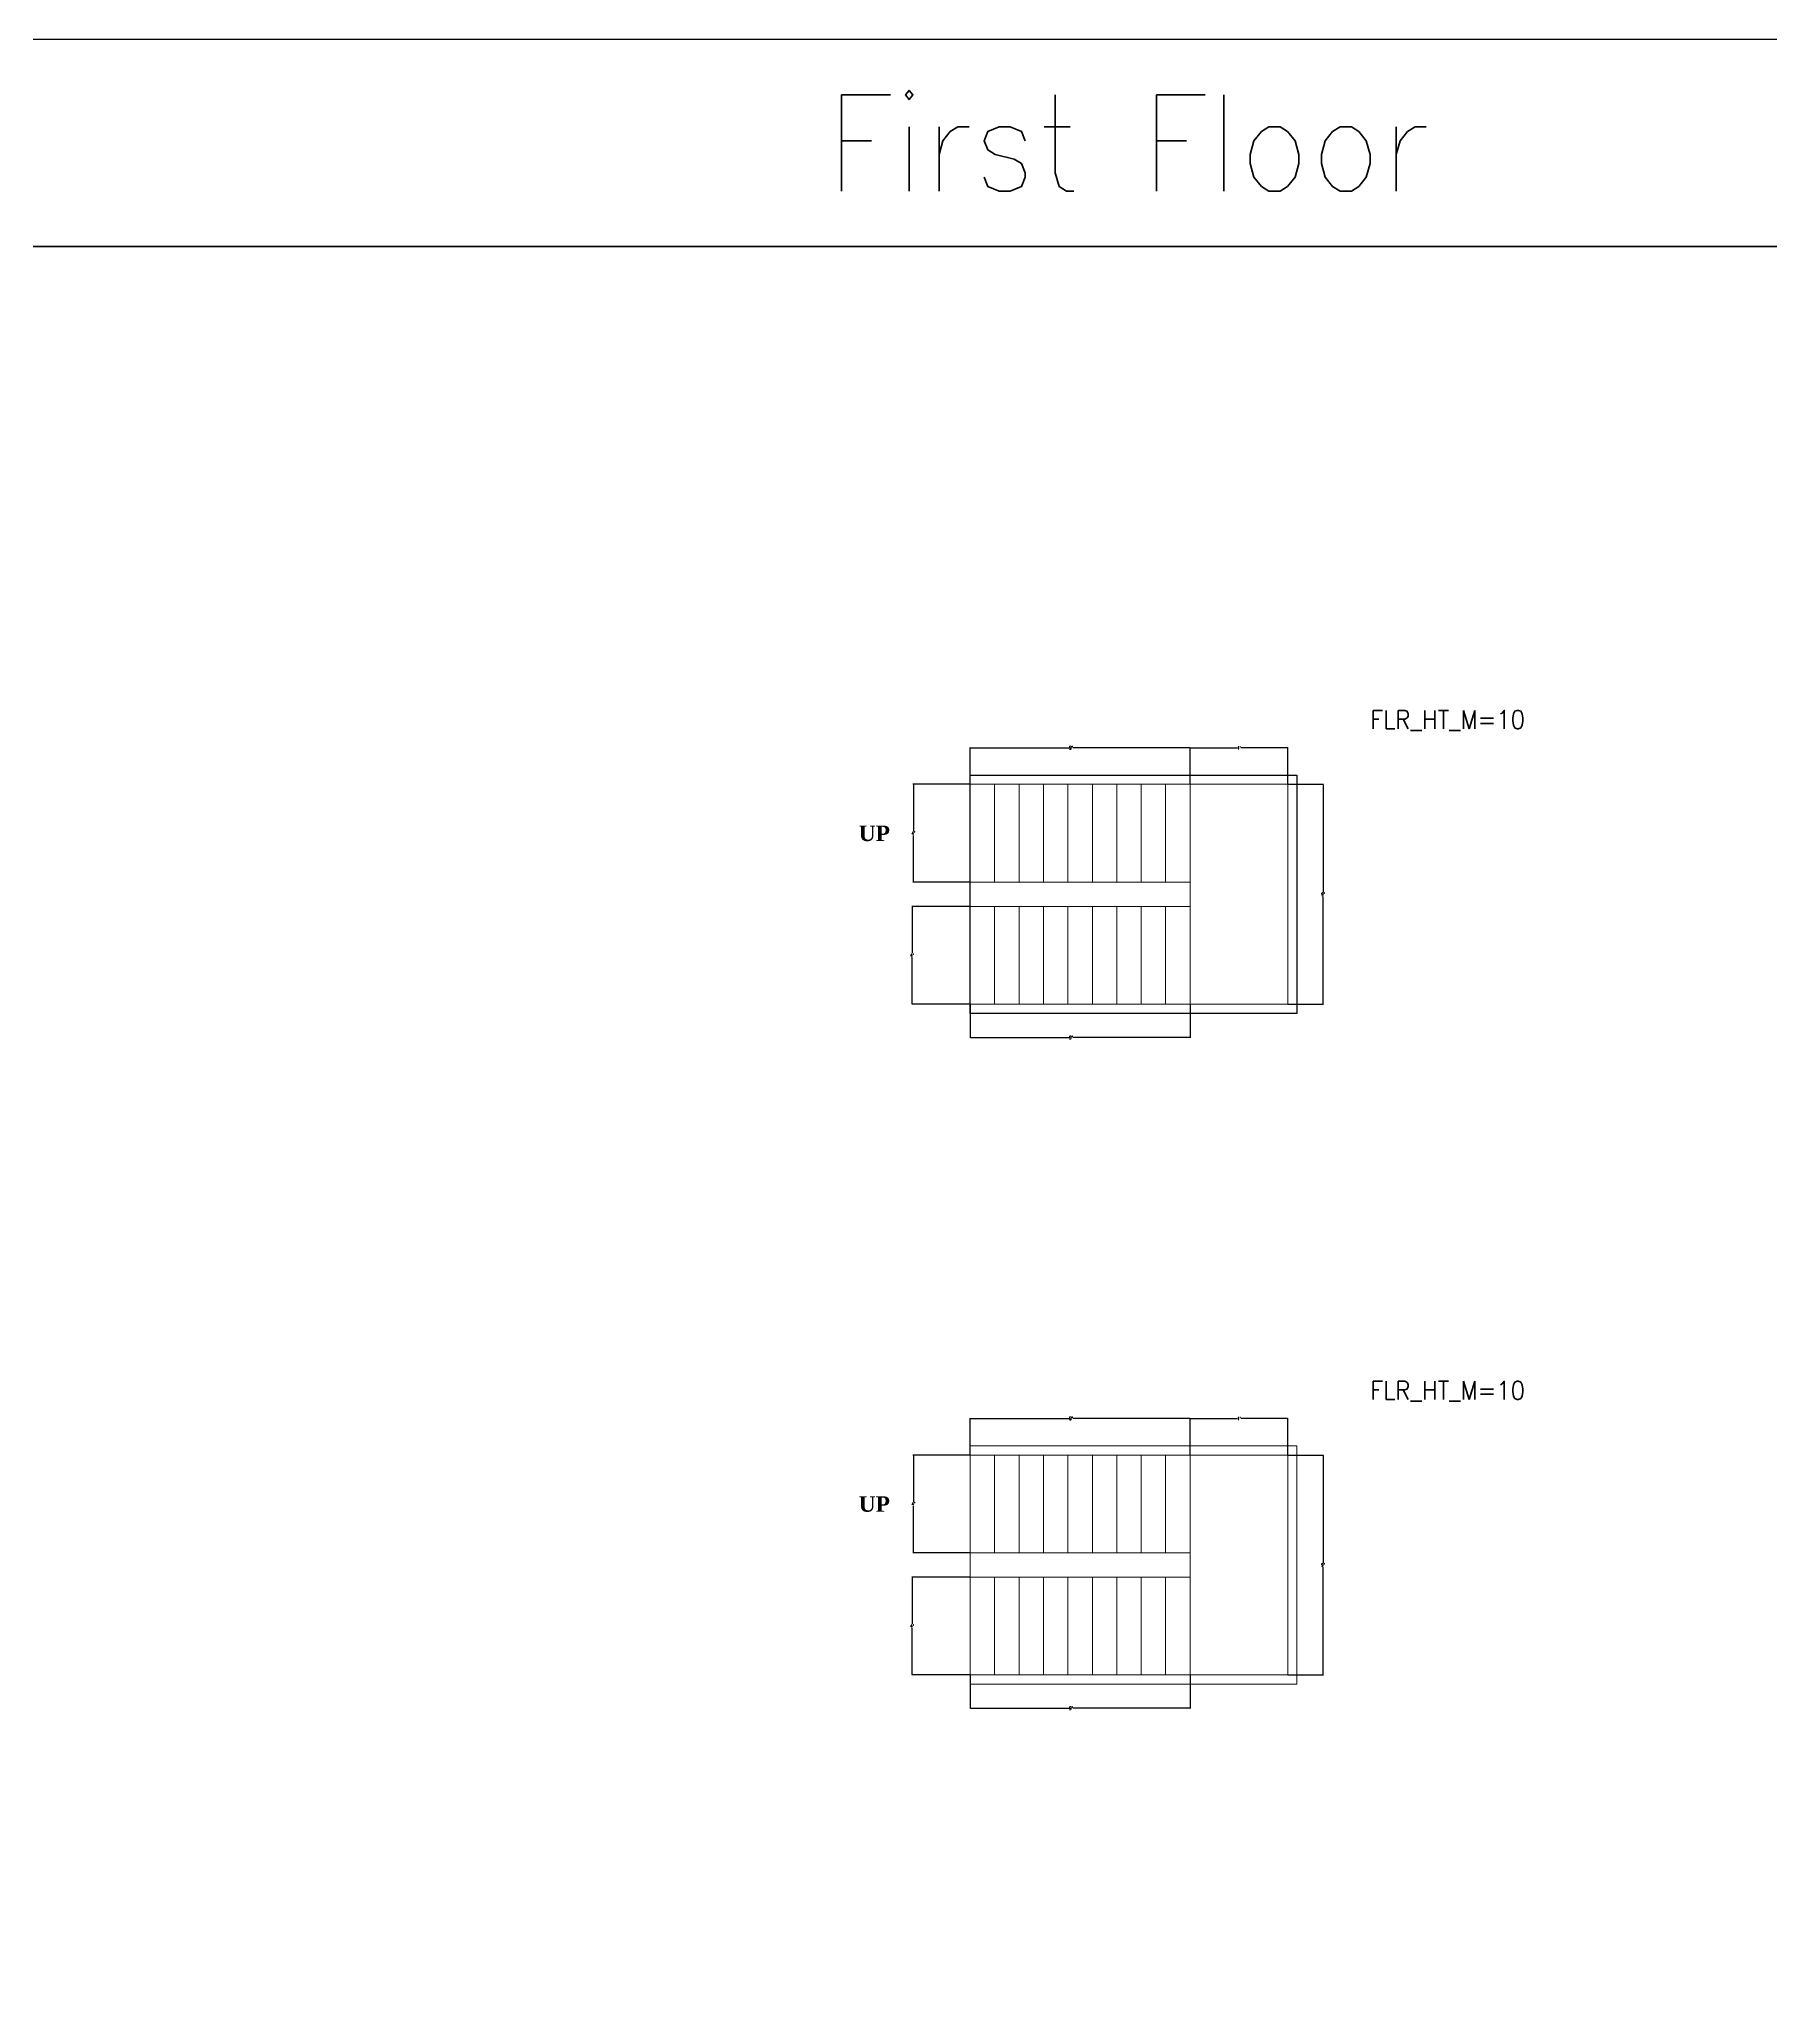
# Model space of a CAD drawing. Header units: feet. Extents: x -2086 to 4549, y -11457 to -6010.
# Drawn here: x 1997 to 2847, y -6975 to -6010 of the extents above; entities that cross this region are included whole.
import ezdxf

# ---------------------------------------------------------------- set-up
doc = ezdxf.new("R2010")
doc.units = ezdxf.units.FT
doc.header["$MEASUREMENT"] = 0
doc.layers.add('BLK_1_FLR_1_STAIR_1', color=7, linetype='Continuous', plot=False)
for name, color, linetype, lineweight in [('BLK_1_FLR_1_STAIR_1_FLIGHT_1', 7, 'Continuous', 0), ('BLK_1_FLR_1_STAIR_1_FLIGHT_2', 7, 'Continuous', 0), ('BLK_1_FLR_1_STAIR_1_LANDING_1', 7, 'Continuous', 0), ('BLK_1_FLR_1_STAIR_2', 7, 'Continuous', 0), ('BLK_1_FLR_1_STAIR_2_FLIGHT_2', 7, 'Continuous', 0), ('BLK_1_FLR_1_STAIR_2_LANDING_1', 7, 'Continuous', 0)]:
    doc.layers.add(name, color=color, linetype=linetype, lineweight=lineweight)
doc.layers.add('BLK_1_FLR_1_STAIR_2_FLIGHT_1', color=7, linetype='Continuous', lineweight=0, true_color=0xffffff)
doc.styles.add('MtXpl_Georgia', font='Georgia Bold.ttf')
doc.styles.get("Standard").update_dxf_attribs({"font": 'standard'})
doc.dimstyles.get("Standard").update_dxf_attribs({"dimtxt": 1.625, "dimasz": 0.18, "dimexe": 0.18, "dimexo": 0.0625, "dimgap": 0.09, "dimtad": 0, "dimtih": 1, "dimtoh": 1, "dimdec": 1, "dimzin": 0, "dimdsep": 46, "dimlunit": 4, "dimtxsty": 'standard', "dimcen": 0.09, "dimadec": 0, "dimazin": 0, "dimtfac": 1, "dimtdec": 1, "dimtofl": 0, "dimtmove": 0, "dimatfit": 3, "dimfxl": 1, "dimtolj": 1, "dimtzin": 0, "dimarcsym": 0})

# ---------------------------------------------------------------- blocks, each defined once
blk = doc.blocks.new('*D96')
at = {"layer": 'BLK_1_FLR_1_STAIR_1_FLIGHT_1', "color": 0, "lineweight": -2, "transparency": 16777216}
for p, q in [((2454.01, -6375.96), (2454.01, -6357.86)), ((2454.19, -6358.04), (2502.58, -6358.04)), ((2561.83, -6358.04), (2504.47, -6358.04)), ((2562.01, -6375.96), (2562.01, -6357.86))]:
    blk.add_line(p, q, dxfattribs=at)
at = {"layer": 'BLK_1_FLR_1_STAIR_1_FLIGHT_1', "color": 0, "transparency": 16777216}
for points in [[(2454.19, -6358.01), (2454.19, -6358.07), (2454.01, -6358.04)], [(2561.83, -6358.01), (2561.83, -6358.07), (2562.01, -6358.04)]]:
    blk.add_solid(points, dxfattribs=at)
at = {"layer": 'Defpoints', "color": 0, "transparency": 16777216}
for p in [(2562.01, -6358.04), (2454.01, -6376.02), (2562.01, -6376.02)]:
    blk.add_point(p, dxfattribs=at)
at = {"layer": 'BLK_1_FLR_1_STAIR_1_FLIGHT_1', "color": 0, "transparency": 16777216, "insert": (2503.52, -6358.04), "char_height": 1.625, "attachment_point": 5}
blk.add_mtext("\\A1;9'", dxfattribs=at)
blk = doc.blocks.new('*D97')
at = {"layer": 'BLK_1_FLR_1_STAIR_1_FLIGHT_1', "color": 0, "lineweight": -2, "transparency": 16777216}
for p, q in [((2453.95, -6376.02), (2425.88, -6376.02)), ((2426.06, -6376.2), (2426.06, -6398.96)), ((2426.06, -6423.84), (2426.06, -6401.08)), ((2453.95, -6424.02), (2425.88, -6424.02))]:
    blk.add_line(p, q, dxfattribs=at)
at = {"layer": 'BLK_1_FLR_1_STAIR_1_FLIGHT_1', "color": 0, "transparency": 16777216}
for points in [[(2426.03, -6376.2), (2426.09, -6376.2), (2426.06, -6376.02)], [(2426.03, -6423.84), (2426.09, -6423.84), (2426.06, -6424.02)]]:
    blk.add_solid(points, dxfattribs=at)
at = {"layer": 'Defpoints', "color": 0, "transparency": 16777216}
for p in [(2454.01, -6376.02), (2426.06, -6424.02), (2454.01, -6424.02)]:
    blk.add_point(p, dxfattribs=at)
at = {"layer": 'BLK_1_FLR_1_STAIR_1_FLIGHT_1', "color": 0, "transparency": 16777216, "insert": (2426.06, -6400.02), "char_height": 1.625, "attachment_point": 5}
blk.add_mtext("\\A1;4'", dxfattribs=at)
blk = doc.blocks.new('*D98')
at = {"layer": 'BLK_1_FLR_1_STAIR_1_FLIGHT_2', "color": 0, "lineweight": -2, "transparency": 16777216}
for p, q in [((2454.01, -6484.08), (2454.01, -6500.57)), ((2562.01, -6484.08), (2562.01, -6500.57)), ((2454.19, -6500.39), (2502.58, -6500.39)), ((2561.83, -6500.39), (2504.47, -6500.39))]:
    blk.add_line(p, q, dxfattribs=at)
at = {"layer": 'BLK_1_FLR_1_STAIR_1_FLIGHT_2', "color": 0, "transparency": 16777216}
for points in [[(2454.19, -6500.36), (2454.19, -6500.42), (2454.01, -6500.39)], [(2561.83, -6500.36), (2561.83, -6500.42), (2562.01, -6500.39)]]:
    blk.add_solid(points, dxfattribs=at)
at = {"layer": 'Defpoints', "color": 0, "transparency": 16777216}
for p in [(2454.01, -6484.02), (2562.01, -6484.02), (2562.01, -6500.39)]:
    blk.add_point(p, dxfattribs=at)
at = {"layer": 'BLK_1_FLR_1_STAIR_1_FLIGHT_2', "color": 0, "transparency": 16777216, "insert": (2503.52, -6500.39), "char_height": 1.625, "attachment_point": 5}
blk.add_mtext("\\A1;9'", dxfattribs=at)
blk = doc.blocks.new('*D99')
at = {"layer": 'BLK_1_FLR_1_STAIR_1_FLIGHT_2', "color": 0, "lineweight": -2, "transparency": 16777216}
for p, q in [((2453.95, -6436.02), (2425.29, -6436.02)), ((2425.47, -6436.2), (2425.47, -6458.96)), ((2425.47, -6483.84), (2425.47, -6461.08)), ((2453.95, -6484.02), (2425.29, -6484.02))]:
    blk.add_line(p, q, dxfattribs=at)
at = {"layer": 'BLK_1_FLR_1_STAIR_1_FLIGHT_2', "color": 0, "transparency": 16777216}
for points in [[(2425.44, -6436.2), (2425.5, -6436.2), (2425.47, -6436.02)], [(2425.44, -6483.84), (2425.5, -6483.84), (2425.47, -6484.02)]]:
    blk.add_solid(points, dxfattribs=at)
at = {"layer": 'Defpoints', "color": 0, "transparency": 16777216}
for p in [(2425.47, -6436.02), (2454.01, -6436.02), (2454.01, -6484.02)]:
    blk.add_point(p, dxfattribs=at)
at = {"layer": 'BLK_1_FLR_1_STAIR_1_FLIGHT_2', "color": 0, "transparency": 16777216, "insert": (2425.47, -6460.02), "char_height": 1.625, "attachment_point": 5}
blk.add_mtext("\\A1;4'", dxfattribs=at)
blk = doc.blocks.new('*D101')
at = {"layer": 'BLK_1_FLR_1_STAIR_1_LANDING_1', "color": 0, "lineweight": -2, "transparency": 16777216}
for p, q in [((2610.07, -6376.02), (2627.58, -6376.02)), ((2627.4, -6376.2), (2627.4, -6428.96)), ((2627.4, -6483.84), (2627.4, -6431.08)), ((2610.07, -6484.02), (2627.58, -6484.02))]:
    blk.add_line(p, q, dxfattribs=at)
at = {"layer": 'BLK_1_FLR_1_STAIR_1_LANDING_1', "color": 0, "transparency": 16777216}
for points in [[(2627.37, -6376.2), (2627.43, -6376.2), (2627.4, -6376.02)], [(2627.37, -6483.84), (2627.43, -6483.84), (2627.4, -6484.02)]]:
    blk.add_solid(points, dxfattribs=at)
at = {"layer": 'Defpoints', "color": 0, "transparency": 16777216}
for p in [(2610.01, -6376.02), (2627.4, -6376.02), (2610.01, -6484.02)]:
    blk.add_point(p, dxfattribs=at)
at = {"layer": 'BLK_1_FLR_1_STAIR_1_LANDING_1', "color": 0, "transparency": 16777216, "insert": (2627.4, -6430.02), "char_height": 1.625, "attachment_point": 5}
blk.add_mtext("\\A1;9'", dxfattribs=at)
blk = doc.blocks.new('*D100')
at = {"layer": 'BLK_1_FLR_1_STAIR_1_LANDING_1', "color": 0, "lineweight": -2, "transparency": 16777216}
for p, q in [((2562.01, -6375.96), (2562.01, -6357.86)), ((2562.19, -6358.04), (2585.07, -6358.04)), ((2609.83, -6358.04), (2586.95, -6358.04)), ((2610.01, -6375.96), (2610.01, -6357.86))]:
    blk.add_line(p, q, dxfattribs=at)
at = {"layer": 'BLK_1_FLR_1_STAIR_1_LANDING_1', "color": 0, "transparency": 16777216}
for points in [[(2562.19, -6358.01), (2562.19, -6358.07), (2562.01, -6358.04)], [(2609.83, -6358.01), (2609.83, -6358.07), (2610.01, -6358.04)]]:
    blk.add_solid(points, dxfattribs=at)
at = {"layer": 'Defpoints', "color": 0, "transparency": 16777216}
for p in [(2610.01, -6358.04), (2562.01, -6376.02), (2610.01, -6376.02)]:
    blk.add_point(p, dxfattribs=at)
at = {"layer": 'BLK_1_FLR_1_STAIR_1_LANDING_1', "color": 0, "transparency": 16777216, "insert": (2586.01, -6358.04), "char_height": 1.625, "attachment_point": 5}
blk.add_mtext("\\A1;4'", dxfattribs=at)
blk = doc.blocks.new('*D316')
at = {"layer": 'BLK_1_FLR_1_STAIR_2_FLIGHT_1', "color": 0, "lineweight": -2, "transparency": 16777216}
for p, q in [((2454.01, -6705.37), (2454.01, -6687.28)), ((2454.19, -6687.46), (2502.58, -6687.46)), ((2561.83, -6687.46), (2504.47, -6687.46)), ((2562.01, -6705.37), (2562.01, -6687.28))]:
    blk.add_line(p, q, dxfattribs=at)
at = {"layer": 'BLK_1_FLR_1_STAIR_2_FLIGHT_1', "color": 0, "transparency": 16777216}
for points in [[(2454.19, -6687.43), (2454.19, -6687.49), (2454.01, -6687.46)], [(2561.83, -6687.43), (2561.83, -6687.49), (2562.01, -6687.46)]]:
    blk.add_solid(points, dxfattribs=at)
at = {"layer": 'Defpoints', "color": 0, "transparency": 16777216}
for p in [(2562.01, -6687.46), (2454.01, -6705.43), (2562.01, -6705.43)]:
    blk.add_point(p, dxfattribs=at)
at = {"layer": 'BLK_1_FLR_1_STAIR_2_FLIGHT_1', "color": 0, "transparency": 16777216, "insert": (2503.52, -6687.46), "char_height": 1.625, "attachment_point": 5}
blk.add_mtext("\\A1;9'", dxfattribs=at)
blk = doc.blocks.new('*D317')
at = {"layer": 'BLK_1_FLR_1_STAIR_2_FLIGHT_1', "color": 0, "lineweight": -2, "transparency": 16777216}
for p, q in [((2453.95, -6705.43), (2425.88, -6705.43)), ((2426.06, -6705.61), (2426.06, -6728.38)), ((2426.06, -6753.25), (2426.06, -6730.49)), ((2453.95, -6753.43), (2425.88, -6753.43))]:
    blk.add_line(p, q, dxfattribs=at)
at = {"layer": 'BLK_1_FLR_1_STAIR_2_FLIGHT_1', "color": 0, "transparency": 16777216}
for points in [[(2426.03, -6705.61), (2426.09, -6705.61), (2426.06, -6705.43)], [(2426.03, -6753.25), (2426.09, -6753.25), (2426.06, -6753.43)]]:
    blk.add_solid(points, dxfattribs=at)
at = {"layer": 'Defpoints', "color": 0, "transparency": 16777216}
for p in [(2454.01, -6705.43), (2426.06, -6753.43), (2454.01, -6753.43)]:
    blk.add_point(p, dxfattribs=at)
at = {"layer": 'BLK_1_FLR_1_STAIR_2_FLIGHT_1', "color": 0, "transparency": 16777216, "insert": (2426.06, -6729.43), "char_height": 1.625, "attachment_point": 5}
blk.add_mtext("\\A1;4'", dxfattribs=at)
blk = doc.blocks.new('*D318')
at = {"layer": 'BLK_1_FLR_1_STAIR_2_FLIGHT_2', "color": 0, "lineweight": -2, "transparency": 16777216}
for p, q in [((2454.01, -6813.5), (2454.01, -6829.98)), ((2562.01, -6813.5), (2562.01, -6829.98)), ((2454.19, -6829.8), (2502.58, -6829.8)), ((2561.83, -6829.8), (2504.47, -6829.8))]:
    blk.add_line(p, q, dxfattribs=at)
at = {"layer": 'BLK_1_FLR_1_STAIR_2_FLIGHT_2', "color": 0, "transparency": 16777216}
for points in [[(2454.19, -6829.77), (2454.19, -6829.83), (2454.01, -6829.8)], [(2561.83, -6829.77), (2561.83, -6829.83), (2562.01, -6829.8)]]:
    blk.add_solid(points, dxfattribs=at)
at = {"layer": 'Defpoints', "color": 0, "transparency": 16777216}
for p in [(2454.01, -6813.43), (2562.01, -6813.43), (2562.01, -6829.8)]:
    blk.add_point(p, dxfattribs=at)
at = {"layer": 'BLK_1_FLR_1_STAIR_2_FLIGHT_2', "color": 0, "transparency": 16777216, "insert": (2503.52, -6829.8), "char_height": 1.625, "attachment_point": 5}
blk.add_mtext("\\A1;9'", dxfattribs=at)
blk = doc.blocks.new('*D319')
at = {"layer": 'BLK_1_FLR_1_STAIR_2_FLIGHT_2', "color": 0, "lineweight": -2, "transparency": 16777216}
for p, q in [((2453.95, -6765.43), (2425.29, -6765.43)), ((2425.47, -6765.61), (2425.47, -6788.38)), ((2425.47, -6813.25), (2425.47, -6790.49)), ((2453.95, -6813.43), (2425.29, -6813.43))]:
    blk.add_line(p, q, dxfattribs=at)
at = {"layer": 'BLK_1_FLR_1_STAIR_2_FLIGHT_2', "color": 0, "transparency": 16777216}
for points in [[(2425.44, -6765.61), (2425.5, -6765.61), (2425.47, -6765.43)], [(2425.44, -6813.25), (2425.5, -6813.25), (2425.47, -6813.43)]]:
    blk.add_solid(points, dxfattribs=at)
at = {"layer": 'Defpoints', "color": 0, "transparency": 16777216}
for p in [(2425.47, -6765.43), (2454.01, -6765.43), (2454.01, -6813.43)]:
    blk.add_point(p, dxfattribs=at)
at = {"layer": 'BLK_1_FLR_1_STAIR_2_FLIGHT_2', "color": 0, "transparency": 16777216, "insert": (2425.47, -6789.43), "char_height": 1.625, "attachment_point": 5}
blk.add_mtext("\\A1;4'", dxfattribs=at)
blk = doc.blocks.new('*D320')
at = {"layer": 'BLK_1_FLR_1_STAIR_2_LANDING_1', "color": 0, "lineweight": -2, "transparency": 16777216}
for p, q in [((2610.07, -6705.43), (2627.58, -6705.43)), ((2627.4, -6705.61), (2627.4, -6758.38)), ((2627.4, -6813.25), (2627.4, -6760.49)), ((2610.07, -6813.43), (2627.58, -6813.43))]:
    blk.add_line(p, q, dxfattribs=at)
at = {"layer": 'BLK_1_FLR_1_STAIR_2_LANDING_1', "color": 0, "transparency": 16777216}
for points in [[(2627.37, -6705.61), (2627.43, -6705.61), (2627.4, -6705.43)], [(2627.37, -6813.25), (2627.43, -6813.25), (2627.4, -6813.43)]]:
    blk.add_solid(points, dxfattribs=at)
at = {"layer": 'Defpoints', "color": 0, "transparency": 16777216}
for p in [(2610.01, -6705.43), (2627.4, -6705.43), (2610.01, -6813.43)]:
    blk.add_point(p, dxfattribs=at)
at = {"layer": 'BLK_1_FLR_1_STAIR_2_LANDING_1', "color": 0, "transparency": 16777216, "insert": (2627.4, -6759.43), "char_height": 1.625, "attachment_point": 5}
blk.add_mtext("\\A1;9'", dxfattribs=at)
blk = doc.blocks.new('*D321')
at = {"layer": 'BLK_1_FLR_1_STAIR_2_LANDING_1', "color": 0, "lineweight": -2, "transparency": 16777216}
for p, q in [((2562.01, -6705.37), (2562.01, -6687.28)), ((2562.19, -6687.46), (2585.07, -6687.46)), ((2609.83, -6687.46), (2586.95, -6687.46)), ((2610.01, -6705.37), (2610.01, -6687.28))]:
    blk.add_line(p, q, dxfattribs=at)
at = {"layer": 'BLK_1_FLR_1_STAIR_2_LANDING_1', "color": 0, "transparency": 16777216}
for points in [[(2562.19, -6687.43), (2562.19, -6687.49), (2562.01, -6687.46)], [(2609.83, -6687.43), (2609.83, -6687.49), (2610.01, -6687.46)]]:
    blk.add_solid(points, dxfattribs=at)
at = {"layer": 'Defpoints', "color": 0, "transparency": 16777216}
for p in [(2610.01, -6687.46), (2562.01, -6705.43), (2610.01, -6705.43)]:
    blk.add_point(p, dxfattribs=at)
at = {"layer": 'BLK_1_FLR_1_STAIR_2_LANDING_1', "color": 0, "transparency": 16777216, "insert": (2586.01, -6687.46), "char_height": 1.625, "attachment_point": 5}
blk.add_mtext("\\A1;4'", dxfattribs=at)

msp = doc.modelspace()

# ---------------------------------------------------------------- linework, layer by layer
for points in [[(-1223.89, -6010.11), (4548.57, -6010.11), (4548.57, -6111.79), (-1223.89, -6111.79), (-1223.89, -6010.11)], [(-1223.89, -6111.79), (4548.57, -6111.79), (4548.57, -7002.59), (-1223.89, -7002.59), (-1223.89, -6111.79)]]:
    msp.add_lwpolyline(points, close=True)
at = {"layer": 'BLK_1_FLR_1_STAIR_1'}
msp.add_lwpolyline([(2454.01, -6371.49), (2614.54, -6371.49), (2614.54, -6488.55), (2454.01, -6488.55), (2454.01, -6376.02)], close=True, dxfattribs=at)
at = {"layer": 'BLK_1_FLR_1_STAIR_1_FLIGHT_1', "color": 3}
for p, q in [((2454.01, -6424.02), (2454.01, -6376.02)), ((2466.01, -6424.02), (2466.01, -6376.02)), ((2478.01, -6424.02), (2478.01, -6376.02)), ((2490.01, -6424.02), (2490.01, -6376.02)), ((2502.01, -6424.02), (2502.01, -6376.02)), ((2514.01, -6424.02), (2514.01, -6376.02)), ((2526.01, -6424.02), (2526.01, -6376.02)), ((2538.01, -6424.02), (2538.01, -6376.02)), ((2550.01, -6424.02), (2550.01, -6376.02)), ((2562.01, -6424.02), (2562.01, -6376.02))]:
    msp.add_line(p, q, dxfattribs=at)
at = {"layer": 'BLK_1_FLR_1_STAIR_1_FLIGHT_1'}
msp.add_lwpolyline([(2454.01, -6376.02), (2454.01, -6424.02), (2562.01, -6424.02), (2562.01, -6376.02), (2454.01, -6376.02)], close=True, dxfattribs=at)
at = {"layer": 'BLK_1_FLR_1_STAIR_1_FLIGHT_2', "color": 3}
for p, q in [((2454.01, -6484.02), (2454.01, -6436.02)), ((2466.01, -6484.02), (2466.01, -6436.02)), ((2478.01, -6484.02), (2478.01, -6436.02)), ((2490.01, -6484.02), (2490.01, -6436.02)), ((2502.01, -6436.02), (2502.01, -6484.02)), ((2514.01, -6436.02), (2514.01, -6484.02)), ((2526.01, -6436.02), (2526.01, -6484.02)), ((2538.01, -6436.02), (2538.01, -6484.02)), ((2550.01, -6436.02), (2550.01, -6484.02)), ((2562.01, -6436.02), (2562.01, -6484.02))]:
    msp.add_line(p, q, dxfattribs=at)
at = {"layer": 'BLK_1_FLR_1_STAIR_1_FLIGHT_2'}
msp.add_lwpolyline([(2454.01, -6436.02), (2562.01, -6436.02), (2562.01, -6484.02), (2454.01, -6484.02), (2454.01, -6436.02)], close=True, dxfattribs=at)
at = {"layer": 'BLK_1_FLR_1_STAIR_1_LANDING_1'}
msp.add_lwpolyline([(2562.01, -6376.02), (2610.01, -6376.02), (2610.01, -6484.02), (2562.01, -6484.02), (2562.01, -6376.02)], close=True, dxfattribs=at)
at = {"layer": 'BLK_1_FLR_1_STAIR_2'}
msp.add_lwpolyline([(2454.01, -6700.91), (2614.54, -6700.91), (2614.54, -6817.96), (2454.01, -6817.96), (2454.01, -6705.43)], close=True, dxfattribs=at)
at = {"layer": 'BLK_1_FLR_1_STAIR_2_FLIGHT_1', "color": 3}
for p, q in [((2454.01, -6753.43), (2454.01, -6705.43)), ((2466.01, -6753.43), (2466.01, -6705.43)), ((2478.01, -6753.43), (2478.01, -6705.43)), ((2490.01, -6753.43), (2490.01, -6705.43)), ((2502.01, -6753.43), (2502.01, -6705.43)), ((2514.01, -6753.43), (2514.01, -6705.43)), ((2526.01, -6753.43), (2526.01, -6705.43)), ((2538.01, -6753.43), (2538.01, -6705.43)), ((2550.01, -6753.43), (2550.01, -6705.43)), ((2562.01, -6753.43), (2562.01, -6705.43))]:
    msp.add_line(p, q, dxfattribs=at)
at = {"layer": 'BLK_1_FLR_1_STAIR_2_FLIGHT_1'}
msp.add_lwpolyline([(2454.01, -6705.43), (2454.01, -6753.43), (2562.01, -6753.43), (2562.01, -6705.43), (2454.01, -6705.43)], close=True, dxfattribs=at)
at = {"layer": 'BLK_1_FLR_1_STAIR_2_FLIGHT_2', "color": 3}
for p, q in [((2454.01, -6813.43), (2454.01, -6765.43)), ((2466.01, -6813.43), (2466.01, -6765.43)), ((2478.01, -6813.43), (2478.01, -6765.43)), ((2490.01, -6813.43), (2490.01, -6765.43)), ((2502.01, -6765.43), (2502.01, -6813.43)), ((2514.01, -6765.43), (2514.01, -6813.43)), ((2526.01, -6765.43), (2526.01, -6813.43)), ((2538.01, -6765.43), (2538.01, -6813.43)), ((2550.01, -6765.43), (2550.01, -6813.43)), ((2562.01, -6765.43), (2562.01, -6813.43))]:
    msp.add_line(p, q, dxfattribs=at)
at = {"layer": 'BLK_1_FLR_1_STAIR_2_FLIGHT_2'}
msp.add_lwpolyline([(2454.01, -6765.43), (2562.01, -6765.43), (2562.01, -6813.43), (2454.01, -6813.43), (2454.01, -6765.43)], close=True, dxfattribs=at)
at = {"layer": 'BLK_1_FLR_1_STAIR_2_LANDING_1'}
msp.add_lwpolyline([(2562.01, -6705.43), (2610.01, -6705.43), (2610.01, -6813.43), (2562.01, -6813.43), (2562.01, -6705.43)], close=True, dxfattribs=at)

# ---------------------------------------------------------------- texts
at = {"style": 'MtXpl_Georgia'}
for p in [(2399.23, -6403.89), (2399.23, -6733.31)]:
    msp.add_text('UP', height=7.618, dxfattribs=at).set_placement(p)
at = {"insert": (2383.46, -6037.46), "char_height": 47.1557, "attachment_point": 1}
msp.add_mtext_dynamic_manual_height_columns('First Floor', width=1157.4238, gutter_width=196.85, heights=[0], dxfattribs=at)
at = {"layer": 'BLK_1_FLR_1_STAIR_1', "insert": (2650.61, -6339.74), "char_height": 9.0057, "width": 96.0609, "attachment_point": 1}
msp.add_mtext('FLR_HT_M=10', dxfattribs=at)
at = {"layer": 'BLK_1_FLR_1_STAIR_2', "insert": (2650.61, -6669.16), "char_height": 9.0057, "width": 96.0609, "attachment_point": 1}
msp.add_mtext('FLR_HT_M=10', dxfattribs=at)

# ---------------------------------------------------------------- dimensions: what is measured, and where the dimension line sits
at = {"layer": 'BLK_1_FLR_1_STAIR_1_FLIGHT_1', "color": 1}
dim = msp.add_linear_dim(base=(2562.01, -6358.04), p1=(2454.01, -6376.02), p2=(2562.01, -6376.02), dimstyle='Standard', dxfattribs=at)
dim.commit()
dim.dimension.update_dxf_attribs({"geometry": '*D96', "text_midpoint": (2503.52, -6358.04), "dimtype": 160})
at = {"layer": 'BLK_1_FLR_1_STAIR_1_FLIGHT_1', "color": 2}
dim = msp.add_linear_dim(base=(2426.06, -6424.02), p1=(2454.01, -6376.02), p2=(2454.01, -6424.02), angle=90, dimstyle='Standard', dxfattribs=at)
dim.commit()
dim.dimension.update_dxf_attribs({"geometry": '*D97', "text_midpoint": (2426.06, -6400.02)})
at = {"layer": 'BLK_1_FLR_1_STAIR_1_FLIGHT_2', "color": 2}
dim = msp.add_linear_dim(base=(2425.47, -6436.02), p1=(2454.01, -6484.02), p2=(2454.01, -6436.02), angle=90, dimstyle='Standard', dxfattribs=at)
dim.commit()
dim.dimension.update_dxf_attribs({"geometry": '*D99', "text_midpoint": (2425.47, -6460.02)})
at = {"layer": 'BLK_1_FLR_1_STAIR_1_FLIGHT_2', "color": 1}
dim = msp.add_linear_dim(base=(2562.01, -6500.39), p1=(2454.01, -6484.02), p2=(2562.01, -6484.02), dimstyle='Standard', dxfattribs=at)
dim.commit()
dim.dimension.update_dxf_attribs({"geometry": '*D98', "text_midpoint": (2503.52, -6500.39), "dimtype": 160})
at = {"layer": 'BLK_1_FLR_1_STAIR_1_LANDING_1', "color": 1}
dim = msp.add_linear_dim(base=(2610.01, -6358.04), p1=(2562.01, -6376.02), p2=(2610.01, -6376.02), dimstyle='Standard', dxfattribs=at)
dim.commit()
dim.dimension.update_dxf_attribs({"geometry": '*D100', "text_midpoint": (2586.01, -6358.04), "dimtype": 160})
at = {"layer": 'BLK_1_FLR_1_STAIR_1_LANDING_1', "color": 2}
dim = msp.add_linear_dim(base=(2627.4, -6376.02), p1=(2610.01, -6484.02), p2=(2610.01, -6376.02), angle=90, dimstyle='Standard', dxfattribs=at)
dim.commit()
dim.dimension.update_dxf_attribs({"geometry": '*D101', "text_midpoint": (2627.4, -6430.02)})
at = {"layer": 'BLK_1_FLR_1_STAIR_2_FLIGHT_1', "color": 1}
dim = msp.add_linear_dim(base=(2562.01, -6687.46), p1=(2454.01, -6705.43), p2=(2562.01, -6705.43), dimstyle='Standard', dxfattribs=at)
dim.commit()
dim.dimension.update_dxf_attribs({"geometry": '*D316', "text_midpoint": (2503.52, -6687.46), "dimtype": 160})
at = {"layer": 'BLK_1_FLR_1_STAIR_2_FLIGHT_1', "color": 2}
dim = msp.add_linear_dim(base=(2426.06, -6753.43), p1=(2454.01, -6705.43), p2=(2454.01, -6753.43), angle=90, dimstyle='Standard', dxfattribs=at)
dim.commit()
dim.dimension.update_dxf_attribs({"geometry": '*D317', "text_midpoint": (2426.06, -6729.43)})
at = {"layer": 'BLK_1_FLR_1_STAIR_2_FLIGHT_2', "color": 2}
dim = msp.add_linear_dim(base=(2425.47, -6765.43), p1=(2454.01, -6813.43), p2=(2454.01, -6765.43), angle=90, dimstyle='Standard', dxfattribs=at)
dim.commit()
dim.dimension.update_dxf_attribs({"geometry": '*D319', "text_midpoint": (2425.47, -6789.43)})
at = {"layer": 'BLK_1_FLR_1_STAIR_2_FLIGHT_2', "color": 1}
dim = msp.add_linear_dim(base=(2562.01, -6829.8), p1=(2454.01, -6813.43), p2=(2562.01, -6813.43), dimstyle='Standard', dxfattribs=at)
dim.commit()
dim.dimension.update_dxf_attribs({"geometry": '*D318', "text_midpoint": (2503.52, -6829.8), "dimtype": 160})
at = {"layer": 'BLK_1_FLR_1_STAIR_2_LANDING_1', "color": 1}
dim = msp.add_linear_dim(base=(2610.01, -6687.46), p1=(2562.01, -6705.43), p2=(2610.01, -6705.43), dimstyle='Standard', dxfattribs=at)
dim.commit()
dim.dimension.update_dxf_attribs({"geometry": '*D321', "text_midpoint": (2586.01, -6687.46), "dimtype": 160})
at = {"layer": 'BLK_1_FLR_1_STAIR_2_LANDING_1', "color": 2}
dim = msp.add_linear_dim(base=(2627.4, -6705.43), p1=(2610.01, -6813.43), p2=(2610.01, -6705.43), angle=90, dimstyle='Standard', dxfattribs=at)
dim.commit()
dim.dimension.update_dxf_attribs({"geometry": '*D320', "text_midpoint": (2627.4, -6759.43)})

doc.saveas('drawing.dxf')
